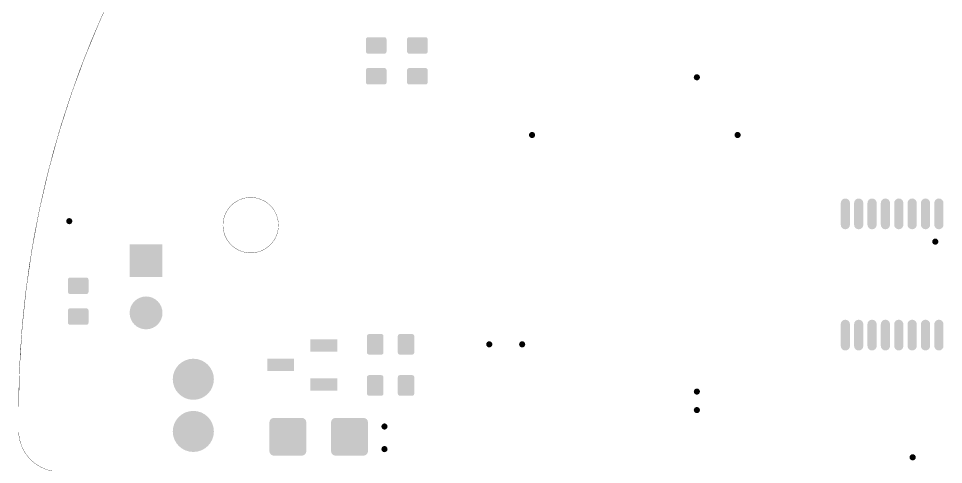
# Model space of a CAD drawing. Header units: inches. Extents: x -42.5 to 42.5, y -72.5 to 17.5.
# Drawn here: x -42.51 to 2.5, y -30.15 to -8.44 of the extents above; entities that cross this region are included whole.
import ezdxf

# ---------------------------------------------------------------- set-up
doc = ezdxf.new("R2010")
doc.units = ezdxf.units.IN
for name, color, linetype in [('Bottom Paste', 16, 'Continuous'), ('Mechanical 1', 6, 'Continuous'), ('Multi-Layer', 9, 'Continuous'), ('Pad Holes', 156, 'Continuous'), ('Via Holes', 16, 'Continuous')]:
    doc.layers.add(name, color=color, linetype=linetype)

# ---------------------------------------------------------------- blocks, each defined once
blk = doc.blocks.new('RES_0603_B_16')
at = {"layer": 'Bottom Paste'}
h = blk.add_hatch(color=16, dxfattribs=at)
edge = h.paths.add_edge_path()
edge.add_arc((-1.05, 0.4), 0.1, 90, 180)
edge.add_line((-1.15, 0.4), (-1.15, -0.4))
edge.add_arc((-1.05, -0.4), 0.1, 180, 270)
edge.add_line((-1.05, -0.5), (-0.45, -0.5))
edge.add_arc((-0.45, -0.4), 0.1, 270, 360)
edge.add_line((-0.35, -0.4), (-0.35, 0.4))
edge.add_arc((-0.45, 0.4), 0.1, 0, 90)
edge.add_line((-0.45, 0.5), (-1.05, 0.5))
h = blk.add_hatch(color=16, dxfattribs=at)
edge = h.paths.add_edge_path()
edge.add_arc((0.45, 0.4), 0.1, 90, 180)
edge.add_line((0.35, 0.4), (0.35, -0.4))
edge.add_arc((0.45, -0.4), 0.1, 180, 270)
edge.add_line((0.45, -0.5), (1.05, -0.5))
edge.add_arc((1.05, -0.4), 0.1, 270, 360)
edge.add_line((1.15, -0.4), (1.15, 0.4))
edge.add_arc((1.05, 0.4), 0.1, 0, 90)
edge.add_line((1.05, 0.5), (0.45, 0.5))
blk = doc.blocks.new('RES_0603_B_22')
at = {"layer": 'Bottom Paste'}
h = blk.add_hatch(color=16, dxfattribs=at)
edge = h.paths.add_edge_path()
edge.add_arc((-1.05, 0.4), 0.1, 90, 180)
edge.add_line((-1.15, 0.4), (-1.15, -0.4))
edge.add_arc((-1.05, -0.4), 0.1, 180, 270)
edge.add_line((-1.05, -0.5), (-0.45, -0.5))
edge.add_arc((-0.45, -0.4), 0.1, 270, 360)
edge.add_line((-0.35, -0.4), (-0.35, 0.4))
edge.add_arc((-0.45, 0.4), 0.1, 0, 90)
edge.add_line((-0.45, 0.5), (-1.05, 0.5))
h = blk.add_hatch(color=16, dxfattribs=at)
edge = h.paths.add_edge_path()
edge.add_arc((0.45, 0.4), 0.1, 90, 180)
edge.add_line((0.35, 0.4), (0.35, -0.4))
edge.add_arc((0.45, -0.4), 0.1, 180, 270)
edge.add_line((0.45, -0.5), (1.05, -0.5))
edge.add_arc((1.05, -0.4), 0.1, 270, 360)
edge.add_line((1.15, -0.4), (1.15, 0.4))
edge.add_arc((1.05, 0.4), 0.1, 0, 90)
edge.add_line((1.05, 0.5), (0.45, 0.5))
blk = doc.blocks.new('RES_0603_B_23')
at = {"layer": 'Bottom Paste'}
h = blk.add_hatch(color=16, dxfattribs=at)
edge = h.paths.add_edge_path()
edge.add_arc((-1.05, 0.4), 0.1, 90, 180)
edge.add_line((-1.15, 0.4), (-1.15, -0.4))
edge.add_arc((-1.05, -0.4), 0.1, 180, 270)
edge.add_line((-1.05, -0.5), (-0.45, -0.5))
edge.add_arc((-0.45, -0.4), 0.1, 270, 360)
edge.add_line((-0.35, -0.4), (-0.35, 0.4))
edge.add_arc((-0.45, 0.4), 0.1, 0, 90)
edge.add_line((-0.45, 0.5), (-1.05, 0.5))
h = blk.add_hatch(color=16, dxfattribs=at)
edge = h.paths.add_edge_path()
edge.add_arc((0.45, 0.4), 0.1, 90, 180)
edge.add_line((0.35, 0.4), (0.35, -0.4))
edge.add_arc((0.45, -0.4), 0.1, 180, 270)
edge.add_line((0.45, -0.5), (1.05, -0.5))
edge.add_arc((1.05, -0.4), 0.1, 270, 360)
edge.add_line((1.15, -0.4), (1.15, 0.4))
edge.add_arc((1.05, 0.4), 0.1, 0, 90)
edge.add_line((1.05, 0.5), (0.45, 0.5))
blk = doc.blocks.new('RES_1206_B_24')
at = {"layer": 'Bottom Paste'}
h = blk.add_hatch(color=16, dxfattribs=at)
edge = h.paths.add_edge_path()
edge.add_arc((-2.175, 0.695), 0.225, 90, 180)
edge.add_line((-2.4, 0.695), (-2.4, -0.695))
edge.add_arc((-2.175, -0.695), 0.225, 180, 270)
edge.add_line((-2.175, -0.92), (-0.825, -0.92))
edge.add_arc((-0.825, -0.695), 0.225, 270, 360)
edge.add_line((-0.6, -0.695), (-0.6, 0.695))
edge.add_arc((-0.825, 0.695), 0.225, 0, 90)
edge.add_line((-0.825, 0.92), (-2.175, 0.92))
h = blk.add_hatch(color=16, dxfattribs=at)
edge = h.paths.add_edge_path()
edge.add_arc((0.825, 0.695), 0.225, 90, 180)
edge.add_line((0.6, 0.695), (0.6, -0.695))
edge.add_arc((0.825, -0.695), 0.225, 180, 270)
edge.add_line((0.825, -0.92), (2.175, -0.92))
edge.add_arc((2.175, -0.695), 0.225, 270, 360)
edge.add_line((2.4, -0.695), (2.4, 0.695))
edge.add_arc((2.175, 0.695), 0.225, 0, 90)
edge.add_line((2.175, 0.92), (0.825, 0.92))
blk = doc.blocks.new('RES_0603_B_25')
at = {"layer": 'Bottom Paste'}
h = blk.add_hatch(color=16, dxfattribs=at)
edge = h.paths.add_edge_path()
edge.add_arc((-1.05, 0.4), 0.1, 90, 180)
edge.add_line((-1.15, 0.4), (-1.15, -0.4))
edge.add_arc((-1.05, -0.4), 0.1, 180, 270)
edge.add_line((-1.05, -0.5), (-0.45, -0.5))
edge.add_arc((-0.45, -0.4), 0.1, 270, 360)
edge.add_line((-0.35, -0.4), (-0.35, 0.4))
edge.add_arc((-0.45, 0.4), 0.1, 0, 90)
edge.add_line((-0.45, 0.5), (-1.05, 0.5))
h = blk.add_hatch(color=16, dxfattribs=at)
edge = h.paths.add_edge_path()
edge.add_arc((0.45, 0.4), 0.1, 90, 180)
edge.add_line((0.35, 0.4), (0.35, -0.4))
edge.add_arc((0.45, -0.4), 0.1, 180, 270)
edge.add_line((0.45, -0.5), (1.05, -0.5))
edge.add_arc((1.05, -0.4), 0.1, 270, 360)
edge.add_line((1.15, -0.4), (1.15, 0.4))
edge.add_arc((1.05, 0.4), 0.1, 0, 90)
edge.add_line((1.05, 0.5), (0.45, 0.5))
blk = doc.blocks.new('RES_0603_B_26')
at = {"layer": 'Bottom Paste'}
h = blk.add_hatch(color=16, dxfattribs=at)
edge = h.paths.add_edge_path()
edge.add_arc((-1.05, 0.4), 0.1, 90, 180)
edge.add_line((-1.15, 0.4), (-1.15, -0.4))
edge.add_arc((-1.05, -0.4), 0.1, 180, 270)
edge.add_line((-1.05, -0.5), (-0.45, -0.5))
edge.add_arc((-0.45, -0.4), 0.1, 270, 360)
edge.add_line((-0.35, -0.4), (-0.35, 0.4))
edge.add_arc((-0.45, 0.4), 0.1, 0, 90)
edge.add_line((-0.45, 0.5), (-1.05, 0.5))
h = blk.add_hatch(color=16, dxfattribs=at)
edge = h.paths.add_edge_path()
edge.add_arc((0.45, 0.4), 0.1, 90, 180)
edge.add_line((0.35, 0.4), (0.35, -0.4))
edge.add_arc((0.45, -0.4), 0.1, 180, 270)
edge.add_line((0.45, -0.5), (1.05, -0.5))
edge.add_arc((1.05, -0.4), 0.1, 270, 360)
edge.add_line((1.15, -0.4), (1.15, 0.4))
edge.add_arc((1.05, 0.4), 0.1, 0, 90)
edge.add_line((1.05, 0.5), (0.45, 0.5))
blk = doc.blocks.new('SOT95P237X112_3N_B_48')
at = {"layer": 'Bottom Paste'}
for points in [[(-1.7, 1.25), (-0.4, 1.25), (-0.4, 0.65), (-1.7, 0.65)], [(0.4, 0.3), (1.7, 0.3), (1.7, -0.3), (0.4, -0.3)], [(-1.7, -0.65), (-0.4, -0.65), (-0.4, -1.25), (-1.7, -1.25)]]:
    blk.add_hatch(color=16, dxfattribs=at).paths.add_polyline_path(points)
blk = doc.blocks.new('SFH4545_59')
at = {"layer": 'Multi-Layer'}
h = blk.add_hatch(color=9, dxfattribs=at)
edge = h.paths.add_edge_path()
edge.add_arc((0, 0), 1, 0, 360)
h = blk.add_hatch(color=9, dxfattribs=at)
edge = h.paths.add_edge_path()
edge.add_arc((2.54, 0), 1, 0, 360)
at = {"layer": 'Pad Holes'}
h = blk.add_hatch(color=7, dxfattribs=at)
edge = h.paths.add_edge_path()
edge.add_arc((0, 0), 0.5, 0, 360)
h = blk.add_hatch(color=7, dxfattribs=at)
edge = h.paths.add_edge_path()
edge.add_arc((2.54, 0), 0.5, 0, 360)
blk = doc.blocks.new('TSOP65P640X120_16N_B_67')
at = {"layer": 'Bottom Paste'}
h = blk.add_hatch(color=16, dxfattribs=at)
edge = h.paths.add_edge_path()
edge.add_arc((-3.475, 2.275), 0.225, 90, 270)
edge.add_line((-3.475, 2.05), (-2.425, 2.05))
edge.add_arc((-2.425, 2.275), 0.225, 270, 450)
edge.add_line((-2.425, 2.5), (-3.475, 2.5))
h = blk.add_hatch(color=16, dxfattribs=at)
edge = h.paths.add_edge_path()
edge.add_arc((2.425, 2.275), 0.225, 90, 270)
edge.add_line((2.425, 2.05), (3.475, 2.05))
edge.add_arc((3.475, 2.275), 0.225, 270, 450)
edge.add_line((3.475, 2.5), (2.425, 2.5))
h = blk.add_hatch(color=16, dxfattribs=at)
edge = h.paths.add_edge_path()
edge.add_arc((-3.475, 1.625), 0.225, 90, 270)
edge.add_line((-3.475, 1.4), (-2.425, 1.4))
edge.add_arc((-2.425, 1.625), 0.225, 270, 450)
edge.add_line((-2.425, 1.85), (-3.475, 1.85))
h = blk.add_hatch(color=16, dxfattribs=at)
edge = h.paths.add_edge_path()
edge.add_arc((2.425, 1.625), 0.225, 90, 270)
edge.add_line((2.425, 1.4), (3.475, 1.4))
edge.add_arc((3.475, 1.625), 0.225, 270, 450)
edge.add_line((3.475, 1.85), (2.425, 1.85))
h = blk.add_hatch(color=16, dxfattribs=at)
edge = h.paths.add_edge_path()
edge.add_arc((-3.475, 0.975), 0.225, 90, 270)
edge.add_line((-3.475, 0.75), (-2.425, 0.75))
edge.add_arc((-2.425, 0.975), 0.225, 270, 450)
edge.add_line((-2.425, 1.2), (-3.475, 1.2))
h = blk.add_hatch(color=16, dxfattribs=at)
edge = h.paths.add_edge_path()
edge.add_arc((2.425, 0.975), 0.225, 90, 270)
edge.add_line((2.425, 0.75), (3.475, 0.75))
edge.add_arc((3.475, 0.975), 0.225, 270, 450)
edge.add_line((3.475, 1.2), (2.425, 1.2))
h = blk.add_hatch(color=16, dxfattribs=at)
edge = h.paths.add_edge_path()
edge.add_arc((-3.475, 0.325), 0.225, 90, 270)
edge.add_line((-3.475, 0.1), (-2.425, 0.1))
edge.add_arc((-2.425, 0.325), 0.225, 270, 450)
edge.add_line((-2.425, 0.55), (-3.475, 0.55))
h = blk.add_hatch(color=16, dxfattribs=at)
edge = h.paths.add_edge_path()
edge.add_arc((2.425, 0.325), 0.225, 90, 270)
edge.add_line((2.425, 0.1), (3.475, 0.1))
edge.add_arc((3.475, 0.325), 0.225, 270, 450)
edge.add_line((3.475, 0.55), (2.425, 0.55))
h = blk.add_hatch(color=16, dxfattribs=at)
edge = h.paths.add_edge_path()
edge.add_arc((-3.475, -0.325), 0.225, 90, 270)
edge.add_line((-3.475, -0.55), (-2.425, -0.55))
edge.add_arc((-2.425, -0.325), 0.225, 270, 450)
edge.add_line((-2.425, -0.1), (-3.475, -0.1))
h = blk.add_hatch(color=16, dxfattribs=at)
edge = h.paths.add_edge_path()
edge.add_arc((2.425, -0.325), 0.225, 90, 270)
edge.add_line((2.425, -0.55), (3.475, -0.55))
edge.add_arc((3.475, -0.325), 0.225, 270, 450)
edge.add_line((3.475, -0.1), (2.425, -0.1))
h = blk.add_hatch(color=16, dxfattribs=at)
edge = h.paths.add_edge_path()
edge.add_arc((-3.475, -0.975), 0.225, 90, 270)
edge.add_line((-3.475, -1.2), (-2.425, -1.2))
edge.add_arc((-2.425, -0.975), 0.225, 270, 450)
edge.add_line((-2.425, -0.75), (-3.475, -0.75))
h = blk.add_hatch(color=16, dxfattribs=at)
edge = h.paths.add_edge_path()
edge.add_arc((2.425, -0.975), 0.225, 90, 270)
edge.add_line((2.425, -1.2), (3.475, -1.2))
edge.add_arc((3.475, -0.975), 0.225, 270, 450)
edge.add_line((3.475, -0.75), (2.425, -0.75))
h = blk.add_hatch(color=16, dxfattribs=at)
edge = h.paths.add_edge_path()
edge.add_arc((-3.475, -1.625), 0.225, 90, 270)
edge.add_line((-3.475, -1.85), (-2.425, -1.85))
edge.add_arc((-2.425, -1.625), 0.225, 270, 450)
edge.add_line((-2.425, -1.4), (-3.475, -1.4))
h = blk.add_hatch(color=16, dxfattribs=at)
edge = h.paths.add_edge_path()
edge.add_arc((2.425, -1.625), 0.225, 90, 270)
edge.add_line((2.425, -1.85), (3.475, -1.85))
edge.add_arc((3.475, -1.625), 0.225, 270, 450)
edge.add_line((3.475, -1.4), (2.425, -1.4))
h = blk.add_hatch(color=16, dxfattribs=at)
edge = h.paths.add_edge_path()
edge.add_arc((-3.475, -2.275), 0.225, 90, 270)
edge.add_line((-3.475, -2.5), (-2.425, -2.5))
edge.add_arc((-2.425, -2.275), 0.225, 270, 450)
edge.add_line((-2.425, -2.05), (-3.475, -2.05))
h = blk.add_hatch(color=16, dxfattribs=at)
edge = h.paths.add_edge_path()
edge.add_arc((2.425, -2.275), 0.225, 90, 270)
edge.add_line((2.425, -2.5), (3.475, -2.5))
edge.add_arc((3.475, -2.275), 0.225, 270, 450)
edge.add_line((3.475, -2.05), (2.425, -2.05))
blk = doc.blocks.new('FP_6_544_5269_01_4_MFG_69')
at = {"layer": 'Multi-Layer'}
blk.add_hatch(color=9, dxfattribs=at).paths.add_polyline_path([(-2.07, 0.8), (-0.47, 0.8), (-0.47, -0.8), (-2.07, -0.8)])
h = blk.add_hatch(color=9, dxfattribs=at)
edge = h.paths.add_edge_path()
edge.add_arc((1.27, 0), 0.8, 0, 360)
at = {"layer": 'Pad Holes'}
h = blk.add_hatch(color=7, dxfattribs=at)
edge = h.paths.add_edge_path()
edge.add_arc((-1.27, 0), 0.525, 0, 360)
h = blk.add_hatch(color=7, dxfattribs=at)
edge = h.paths.add_edge_path()
edge.add_arc((1.27, 0), 0.525, 0, 360)

msp = doc.modelspace()

# ---------------------------------------------------------------- hatches: boundary and pattern name
at = {"layer": 'Via Holes'}
h = msp.add_hatch(color=7, dxfattribs=at)
edge = h.paths.add_edge_path()
edge.add_arc((-9.5, -11.3), 0.15, 0, 360)
h = msp.add_hatch(color=7, dxfattribs=at)
edge = h.paths.add_edge_path()
edge.add_arc((-17.518, -14.11), 0.15, 0, 360)
h = msp.add_hatch(color=7, dxfattribs=at)
edge = h.paths.add_edge_path()
edge.add_arc((-7.518, -14.11), 0.15, 0, 360)
h = msp.add_hatch(color=7, dxfattribs=at)
edge = h.paths.add_edge_path()
edge.add_arc((-40.036, -18.303), 0.15, 0, 360)
h = msp.add_hatch(color=7, dxfattribs=at)
edge = h.paths.add_edge_path()
edge.add_arc((2.1, -19.3), 0.15, 0, 360)
h = msp.add_hatch(color=7, dxfattribs=at)
edge = h.paths.add_edge_path()
edge.add_arc((-19.6, -24.3), 0.15, 0, 360)
h = msp.add_hatch(color=7, dxfattribs=at)
edge = h.paths.add_edge_path()
edge.add_arc((-18, -24.3), 0.15, 0, 360)
h = msp.add_hatch(color=7, dxfattribs=at)
edge = h.paths.add_edge_path()
edge.add_arc((-9.5, -26.6), 0.15, 0, 360)
h = msp.add_hatch(color=7, dxfattribs=at)
edge = h.paths.add_edge_path()
edge.add_arc((-9.5, -27.5), 0.15, 0, 360)
h = msp.add_hatch(color=7, dxfattribs=at)
edge = h.paths.add_edge_path()
edge.add_arc((-24.7, -28.3), 0.15, 0, 360)
h = msp.add_hatch(color=7, dxfattribs=at)
edge = h.paths.add_edge_path()
edge.add_arc((-24.7, -29.4), 0.15, 0, 360)
h = msp.add_hatch(color=7, dxfattribs=at)
edge = h.paths.add_edge_path()
edge.add_arc((1, -29.8), 0.15, 0, 360)

# ---------------------------------------------------------------- linework, layer by layer
at = {"layer": 'Mechanical 1'}
for points in [[(-38.518, -8.482, 0.0127, 0.0127, 0), (-37.698, -6.721, 0.0127, 0.0127, 0)], [(-39.265, -10.279, 0.0127, 0.0127, 0), (-38.518, -8.482, 0.0127, 0.0127, 0)], [(-39.005, -9.628, 0.0127, 0.0127, 0), (-38.455, -8.34, 0.0127, 0.0127, 0)], [(-39.516, -10.934, 0.0127, 0.0127, 0), (-39.005, -9.628, 0.0127, 0.0127, 0)], [(-39.937, -12.109, 0.0127, 0.0127, 0), (-39.265, -10.279, 0.0127, 0.0127, 0)], [(-39.987, -12.257, 0.0127, 0.0127, 0), (-39.516, -10.934, 0.0127, 0.0127, 0)], [(-40.533, -13.968, 0.0127, 0.0127, 0), (-39.937, -12.109, 0.0127, 0.0127, 0)], [(-40.42, -13.594, 0.0127, 0.0127, 0), (-39.987, -12.257, 0.0127, 0.0127, 0)], [(-40.812, -14.945, 0.0127, 0.0127, 0), (-40.42, -13.594, 0.0127, 0.0127, 0)], [(-41.052, -15.853, 0.0127, 0.0127, 0), (-40.533, -13.968, 0.0127, 0.0127, 0)], [(-41.165, -16.309, 0.0127, 0.0127, 0), (-40.812, -14.945, 0.0127, 0.0127, 0)], [(-41.493, -17.76, 0.0127, 0.0127, 0), (-41.052, -15.853, 0.0127, 0.0127, 0)], [(-41.476, -17.684, 0.0127, 0.0127, 0), (-41.165, -16.309, 0.0127, 0.0127, 0)], [(-41.854, -19.686, 0.0127, 0.0127, 0), (-41.493, -17.76, 0.0127, 0.0127, 0)], [(-41.747, -19.068, 0.0127, 0.0127, 0), (-41.476, -17.684, 0.0127, 0.0127, 0)], [(-41.977, -20.46, 0.0127, 0.0127, 0), (-41.747, -19.068, 0.0127, 0.0127, 0)], [(-42.136, -21.626, 0.0127, 0.0127, 0), (-41.854, -19.686, 0.0127, 0.0127, 0)], [(-42.165, -21.86, 0.0127, 0.0127, 0), (-41.977, -20.46, 0.0127, 0.0127, 0)], [(-42.338, -23.578, 0.0127, 0.0127, 0), (-42.136, -21.626, 0.0127, 0.0127, 0)], [(-42.311, -23.265, 0.0127, 0.0127, 0), (-42.165, -21.86, 0.0127, 0.0127, 0)], [(-42.416, -24.674, 0.0127, 0.0127, 0), (-42.311, -23.265, 0.0127, 0.0127, 0)], [(-42.46, -25.537, 0.0127, 0.0127, 0), (-42.338, -23.578, 0.0127, 0.0127, 0)], [(-42.479, -26.087, 0.0127, 0.0127, 0), (-42.416, -24.674, 0.0127, 0.0127, 0)], [(-42.5, -27.5, 0.0127, 0.0127, 0), (-42.46, -25.537, 0.0127, 0.0127, 0)], [(-42.5, -27.5, 0.0127, 0.0127, 0), (-42.479, -26.087, 0.0127, 0.0127, 0)], [(-42.5, -28.5, 0.0127, 0.0127, 0), (-42.5, -27.5, 0.0127, 0.0127, 0)], [(-42.5, -28.5, 0.0127, 0.0127, 0), (-42.5, -27.5, 0.0127, 0.0127, 0)], [(-40.5, -30.5, 0.0127, 0.0127, -0.414214), (-42.5, -28.5, 0.0127, 0.0127, 0)], [(-40.5, -30.5, 0.0127, 0.0127, -0.414214), (-42.5, -28.5, 0.0127, 0.0127, 0)]]:
    msp.add_lwpolyline(points, format="xyseb", dxfattribs=at)
for points in [[(-38.521, -8.482, 0.00635, 0.00635, 1), (-38.515, -8.482, 0.00635, 0.00635, 1)], [(-38.521, -8.482, 0.00635, 0.00635, 1), (-38.515, -8.482, 0.00635, 0.00635, 1)], [(-39.008, -9.628, 0.00635, 0.00635, 1), (-39.001, -9.628, 0.00635, 0.00635, 1)], [(-39.008, -9.628, 0.00635, 0.00635, 1), (-39.001, -9.628, 0.00635, 0.00635, 1)], [(-39.268, -10.279, 0.00635, 0.00635, 1), (-39.262, -10.279, 0.00635, 0.00635, 1)], [(-39.268, -10.279, 0.00635, 0.00635, 1), (-39.262, -10.279, 0.00635, 0.00635, 1)], [(-39.519, -10.934, 0.00635, 0.00635, 1), (-39.512, -10.934, 0.00635, 0.00635, 1)], [(-39.519, -10.934, 0.00635, 0.00635, 1), (-39.512, -10.934, 0.00635, 0.00635, 1)], [(-39.94, -12.109, 0.00635, 0.00635, 1), (-39.934, -12.109, 0.00635, 0.00635, 1)], [(-39.94, -12.109, 0.00635, 0.00635, 1), (-39.934, -12.109, 0.00635, 0.00635, 1)], [(-39.991, -12.257, 0.00635, 0.00635, 1), (-39.984, -12.257, 0.00635, 0.00635, 1)], [(-39.991, -12.257, 0.00635, 0.00635, 1), (-39.984, -12.257, 0.00635, 0.00635, 1)], [(-40.423, -13.594, 0.00635, 0.00635, 1), (-40.417, -13.594, 0.00635, 0.00635, 1)], [(-40.423, -13.594, 0.00635, 0.00635, 1), (-40.417, -13.594, 0.00635, 0.00635, 1)], [(-40.536, -13.968, 0.00635, 0.00635, 1), (-40.53, -13.968, 0.00635, 0.00635, 1)], [(-40.536, -13.968, 0.00635, 0.00635, 1), (-40.53, -13.968, 0.00635, 0.00635, 1)], [(-40.816, -14.945, 0.00635, 0.00635, 1), (-40.809, -14.945, 0.00635, 0.00635, 1)], [(-40.816, -14.945, 0.00635, 0.00635, 1), (-40.809, -14.945, 0.00635, 0.00635, 1)], [(-41.055, -15.853, 0.00635, 0.00635, 1), (-41.049, -15.853, 0.00635, 0.00635, 1)], [(-41.055, -15.853, 0.00635, 0.00635, 1), (-41.049, -15.853, 0.00635, 0.00635, 1)], [(-41.168, -16.309, 0.00635, 0.00635, 1), (-41.162, -16.309, 0.00635, 0.00635, 1)], [(-41.168, -16.309, 0.00635, 0.00635, 1), (-41.162, -16.309, 0.00635, 0.00635, 1)], [(-29.859, -18.5, 0.0127, 0.0127, 1), (-32.558, -18.5, 0.0127, 0.0127, 1)], [(-41.496, -17.76, 0.00635, 0.00635, 1), (-41.489, -17.76, 0.00635, 0.00635, 1)], [(-41.496, -17.76, 0.00635, 0.00635, 1), (-41.489, -17.76, 0.00635, 0.00635, 1)], [(-41.48, -17.684, 0.00635, 0.00635, 1), (-41.473, -17.684, 0.00635, 0.00635, 1)], [(-41.48, -17.684, 0.00635, 0.00635, 1), (-41.473, -17.684, 0.00635, 0.00635, 1)], [(-32.562, -18.5, 0.00635, 0.00635, 1), (-32.555, -18.5, 0.00635, 0.00635, 1)], [(-29.862, -18.5, 0.00635, 0.00635, 1), (-29.855, -18.5, 0.00635, 0.00635, 1)], [(-41.75, -19.068, 0.00635, 0.00635, 1), (-41.744, -19.068, 0.00635, 0.00635, 1)], [(-41.75, -19.068, 0.00635, 0.00635, 1), (-41.744, -19.068, 0.00635, 0.00635, 1)], [(-41.858, -19.686, 0.00635, 0.00635, 1), (-41.851, -19.686, 0.00635, 0.00635, 1)], [(-41.858, -19.686, 0.00635, 0.00635, 1), (-41.851, -19.686, 0.00635, 0.00635, 1)], [(-41.98, -20.46, 0.00635, 0.00635, 1), (-41.974, -20.46, 0.00635, 0.00635, 1)], [(-41.98, -20.46, 0.00635, 0.00635, 1), (-41.974, -20.46, 0.00635, 0.00635, 1)], [(-42.168, -21.86, 0.00635, 0.00635, 1), (-42.162, -21.86, 0.00635, 0.00635, 1)], [(-42.168, -21.86, 0.00635, 0.00635, 1), (-42.162, -21.86, 0.00635, 0.00635, 1)], [(-42.14, -21.626, 0.00635, 0.00635, 1), (-42.133, -21.626, 0.00635, 0.00635, 1)], [(-42.14, -21.626, 0.00635, 0.00635, 1), (-42.133, -21.626, 0.00635, 0.00635, 1)], [(-42.315, -23.265, 0.00635, 0.00635, 1), (-42.308, -23.265, 0.00635, 0.00635, 1)], [(-42.315, -23.265, 0.00635, 0.00635, 1), (-42.308, -23.265, 0.00635, 0.00635, 1)], [(-42.341, -23.578, 0.00635, 0.00635, 1), (-42.335, -23.578, 0.00635, 0.00635, 1)], [(-42.341, -23.578, 0.00635, 0.00635, 1), (-42.335, -23.578, 0.00635, 0.00635, 1)], [(-42.419, -24.674, 0.00635, 0.00635, 1), (-42.413, -24.674, 0.00635, 0.00635, 1)], [(-42.419, -24.674, 0.00635, 0.00635, 1), (-42.413, -24.674, 0.00635, 0.00635, 1)], [(-42.463, -25.537, 0.00635, 0.00635, 1), (-42.456, -25.537, 0.00635, 0.00635, 1)], [(-42.463, -25.537, 0.00635, 0.00635, 1), (-42.456, -25.537, 0.00635, 0.00635, 1)], [(-42.482, -26.087, 0.00635, 0.00635, 1), (-42.476, -26.087, 0.00635, 0.00635, 1)], [(-42.482, -26.087, 0.00635, 0.00635, 1), (-42.476, -26.087, 0.00635, 0.00635, 1)], [(-42.503, -27.5, 0.00635, 0.00635, 1), (-42.497, -27.5, 0.00635, 0.00635, 1)], [(-42.503, -27.5, 0.00635, 0.00635, 1), (-42.497, -27.5, 0.00635, 0.00635, 1)], [(-42.503, -27.5, 0.00635, 0.00635, 1), (-42.497, -27.5, 0.00635, 0.00635, 1)], [(-42.503, -27.5, 0.00635, 0.00635, 1), (-42.497, -27.5, 0.00635, 0.00635, 1)], [(-42.503, -28.5, 0.00635, 0.00635, 1), (-42.497, -28.5, 0.00635, 0.00635, 1)], [(-42.503, -28.5, 0.00635, 0.00635, 1), (-42.497, -28.5, 0.00635, 0.00635, 1)], [(-42.503, -28.5, 0.00635, 0.00635, 1), (-42.497, -28.5, 0.00635, 0.00635, 1)], [(-42.503, -28.5, 0.00635, 0.00635, 1), (-42.497, -28.5, 0.00635, 0.00635, 1)]]:
    msp.add_lwpolyline(points, format="xyseb", close=True, dxfattribs=at)

# ---------------------------------------------------------------- block references
for name, p, rotation in [('RES_0603_B_26', (-25.1, -10.5), 90), ('RES_0603_B_25', (-23.1, -10.5), 90), ('TSOP65P640X120_16N_B_67', (0, -20.9), 90), ('FP_6_544_5269_01_4_MFG_69', (-36.3, -21.5), 270), ('RES_0603_B_16', (-39.6, -22.2), 90), ('RES_0603_B_22', (-24.4, -24.3), 180), ('SOT95P237X112_3N_B_48', (-28.7, -25.3), 180), ('SFH4545_59', (-34, -26), 270), ('RES_0603_B_23', (-24.4, -26.3), 180)]:
    msp.add_blockref(name, p, dxfattribs=dict(rotation=rotation))
msp.add_blockref('RES_1206_B_24', (-27.9, -28.8))

doc.saveas('drawing.dxf')
